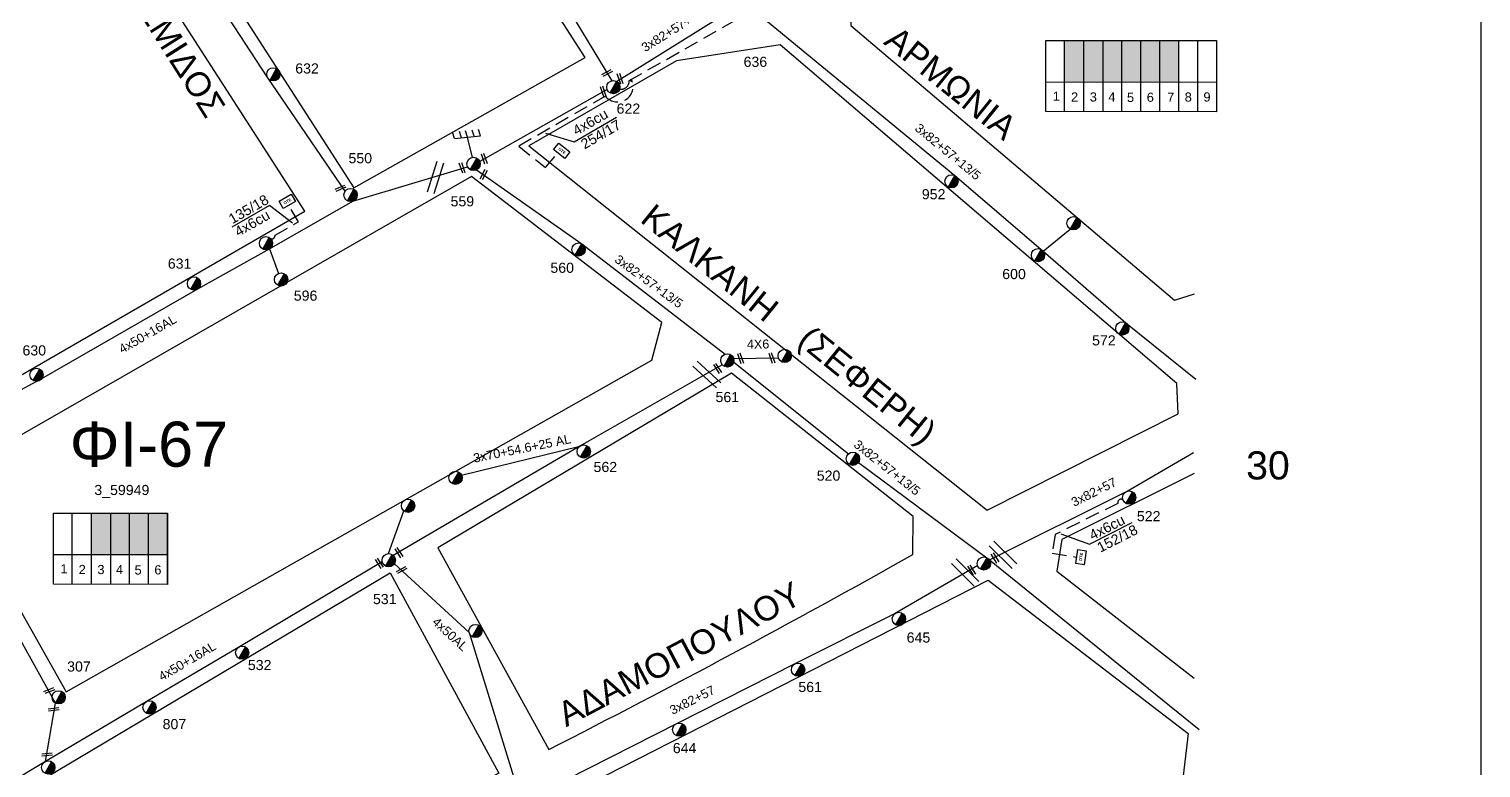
# Model space of a CAD drawing. Header units: millimetres. Extents: x 1421 to 7547, y 822 to 1863.
# Drawn here: x 7289 to 7547, y 1308.7 to 1440 of the extents above; entities that cross this region are included whole.
import ezdxf
from ezdxf.enums import TextEntityAlignment as Align

# ---------------------------------------------------------------- set-up
doc = ezdxf.new("R2010")
doc.units = ezdxf.units.MM
doc.linetypes.add('DASHED', pattern=[19.05, 12.7, -6.35])
doc.layers.get('0').update_dxf_attribs({"lineweight": 30})
for name, color, linetype, lineweight in [('3x50+35+13_5', 7, 'Continuous', 30), ('3x50+35+16_5', 7, 'Continuous', 30), ('3x82+57', 7, 'Continuous', 30), ('3x82+57+13_5', 7, 'Continuous', 30), ('4x50+13_5', 7, 'Continuous', 30), ('4x50AL', 7, 'Continuous', 30), ('Pillar OTE', 7, 'Continuous', 30), ('TEXT_ΚΑΛΩΔΙΩΝ', 7, 'Continuous', 30), ('Άγνωστα', 7, 'Continuous', 30), ('Άγνωστο εναέριο καλώδιο', 7, 'Continuous', 30), ('Γυμνά εναέρια ΧΤ και ΦΟΠ (3Φ)   4x50+16AL', 7, 'Continuous', 30), ('Επιγραφές - Σχήματα', 7, 'Continuous', 30), ('Καλώδια ΧΤ   3x150+50CU', 7, 'DASHED', 30), ('Καλώδια ΧΤ   3x150+70AL', 7, 'DASHED', 30), ('Μηχανική τομή', 7, 'Continuous', 30), ('Στύλος ΦΜ', 7, 'Continuous', 30), ('Στύλος ΦΜ @ 1', 7, 'Continuous', 30), ('ΣΥΝ.ΚΑΛ4Χ6', 7, 'YPARXSK3X70+54', 30), ('Συνεστραμμένα ΧΤ   3x70+54.6+25 AL', 7, 'SYN_LINE', 30), ('Τομή', 7, 'Continuous', 30), ('Υπόβαθρο ΔΕΗ', 7, 'Continuous', 30), ('Υπόγεια Καλώδια Δικτύου ΧΤ  4x6', 7, 'DASHED', 30)]:
    doc.layers.add(name, color=color, linetype=linetype, lineweight=lineweight)
doc.layers.add('Υπόγεια καλώδια Παροχών ΧΤ   4x50AL', color=7, linetype='DASHED')
doc.styles.add('arial', font='arial.ttf')
doc.styles.get("Standard").update_dxf_attribs({"font": 'arial.ttf'})
doc.linetypes.add('SYN_LINE', pattern='A,0.5,-0.0001,["/\\/\\/\\/",Standard,S=0.1,R=0,X=0,Y=-0.05],-0.25', length=0.7501)
doc.linetypes.add('YPARXSK3X70+54', pattern='A,2.5,[131,ltypeshp.shx,S=1,R=0,X=-9e-10,Y=0],-1e-11,[131,ltypeshp.shx,S=-1,R=180,X=2,Y=0],-4.1,[131,ltypeshp.shx,S=1,R=0,X=-0.1,Y=0],-1.9,2,0', length=10.5)
doc.dimstyles.new('ISO-25', dxfattribs={"dimtxt": 2.5, "dimasz": 2.5, "dimexe": 1.25, "dimexo": 0.625, "dimtad": 1, "dimtxsty": 'Standard', "dimcen": 2.5, "dimadec": 0, "dimazin": 0, "dimtfac": 1, "dimtmove": 0, "dimatfit": 3, "dimfxl": 1, "dimarcsym": 0})

# ---------------------------------------------------------------- blocks, each defined once
blk = doc.blocks.new('ΥΠΑΡΧΩΝ ΤΣΙΜΕΝΤΕΝΙΟΣ ΣΤΥΛΟΣ')
at = {"layer": 'Στύλος ΦΜ'}
blk.add_hatch(color=7, dxfattribs=at).paths.add_polyline_path([(-1.29, -2.28, 0.574793), (2.62, 0, 0.268822), (1.3, 2.27)])
at = {"layer": 'Στύλος ΦΜ', "color": 7}
blk.add_line((-1.29, -2.28), (1.3, 2.27), dxfattribs=at)
blk.add_circle((0, 0), 2.62, dxfattribs=at)
at = {"layer": 'Στύλος ΦΜ', "flags": 4}
for tag, p in [('ΑΡΙΘΜΟΣ', (-4.68, 8.05)), ('ΤΥΠΟΣ', (-4.91, 3.03))]:
    blk.add_attdef(tag, p, '', height=4, dxfattribs=at)
blk = doc.blocks.new('ΤΟΜΗ')
at = {"layer": 'Τομή', "lineweight": -3, "ltscale": 40}
for p, q in [((-11.4, 1.1), (11.4, 1.1)), ((11.4, -3.6), (-11.4, -3.6))]:
    blk.add_line(p, q, dxfattribs=at)
blk = doc.blocks.new('ΜΗΧΑΝΙΚΗ ΤΟΜΗ')
at = {"layer": 'Μηχανική τομή', "lineweight": -3, "ltscale": 40}
for p, q in [((-3.8, 1.2), (3.8, 1.2)), ((3.8, -0.4), (-3.8, -0.4))]:
    blk.add_line(p, q, dxfattribs=at)
blk = doc.blocks.new('A$C4BA07827')
at = {"lineweight": -3}
for p, q in [((0, 4.84), (2.52, 2.11)), ((4.43, 3.45), (0.61, 0.78)), ((3.41, 2.74), (4.26, 1.96)), ((4.43, 3.45), (5.28, 2.68)), ((0.61, 0.78), (1.46, 0)), ((1.55, 1.43), (2.39, 0.66)), ((2.52, 2.11), (3.36, 1.34))]:
    blk.add_line(p, q, dxfattribs=at)
blk = doc.blocks.new('PILLAR ΟΤΕ')
at = {"layer": 'Pillar OTE', "ltscale": 40}
blk.add_lwpolyline([(-3.31, 2.02), (3.39, 2.02), (3.39, -1.99), (-3.31, -1.99)], close=True, dxfattribs=at)
at = {"layer": 'Pillar OTE', "insert": (-1.81, 0.71), "char_height": 1.3575, "width": 109.961, "attachment_point": 1}
blk.add_mtext('{\\fArial|b1|i0|c161|p34;OTE}', dxfattribs=at)

msp = doc.modelspace()

# ---------------------------------------------------------------- hatches: boundary and pattern name
at = {"layer": 'Pillar OTE', "ltscale": 40}
h = msp.add_hatch(color=256, dxfattribs=at)
h.dxf.hatch_style = 1
h.paths.add_polyline_path([(7395.64, 1430.88), (7396.24, 1430.46), (7396.18, 1431.2)])
at = {"layer": 'Γυμνά εναέρια ΧΤ και ΦΟΠ (3Φ)   4x50+16AL', "lineweight": -2, "ltscale": 0.2}
h = msp.add_hatch(color=30, dxfattribs=at)
h.dxf.hatch_style = 1
h.paths.add_polyline_path([(7476.42, 1438.01), (7472.98, 1438.01), (7472.98, 1430.65), (7476.42, 1430.64)])
h = msp.add_hatch(color=27, dxfattribs=at)
h.dxf.hatch_style = 1
h.paths.add_polyline_path([(7479.86, 1438.01), (7476.42, 1438.01), (7476.42, 1430.64), (7479.86, 1430.64)])
h = msp.add_hatch(color=1, dxfattribs=at)
h.dxf.hatch_style = 1
h.paths.add_polyline_path([(7483.16, 1438.01), (7479.86, 1438.01), (7479.86, 1430.64), (7483.16, 1430.64)])
h = msp.add_hatch(color=6, dxfattribs=at)
h.dxf.hatch_style = 1
h.paths.add_polyline_path([(7486.55, 1438), (7483.16, 1438.01), (7483.16, 1430.64), (7486.55, 1430.63)])
h = msp.add_hatch(color=133, dxfattribs=at)
h.dxf.hatch_style = 1
h.paths.add_polyline_path([(7489.94, 1438), (7486.55, 1438), (7486.55, 1430.63), (7489.94, 1430.63)])
h = msp.add_hatch(color=5, dxfattribs=at)
h.dxf.hatch_style = 1
h.paths.add_polyline_path([(7493.28, 1438), (7489.94, 1438), (7489.94, 1430.63), (7493.28, 1430.63)])
at = {"layer": 'Καλώδια ΧΤ   3x150+50CU', "linetype": 'DASHED', "lineweight": -3, "ltscale": 0.2}
h = msp.add_hatch(color=1, dxfattribs=at)
h.dxf.hatch_style = 1
h.paths.add_polyline_path([(7300.06, 1346.65), (7303.5, 1346.64), (7303.5, 1354.01), (7300.06, 1354.01)])
h = msp.add_hatch(color=2, dxfattribs=at)
h.dxf.hatch_style = 1
h.paths.add_polyline_path([(7306.8, 1354.01), (7303.5, 1354.01), (7303.5, 1346.64), (7306.8, 1346.64)])
h = msp.add_hatch(color=133, dxfattribs=at)
h.dxf.hatch_style = 1
h.paths.add_polyline_path([(7310.18, 1346.64), (7310.18, 1354.01), (7306.8, 1354.01), (7306.8, 1346.64)])
h = msp.add_hatch(color=30, dxfattribs=at)
h.dxf.hatch_style = 1
h.paths.add_polyline_path([(7313.58, 1354.01), (7310.18, 1354.01), (7310.18, 1346.64), (7313.58, 1346.63)])

# ---------------------------------------------------------------- linework, layer by layer
at = {"linetype": 'Continuous', "lineweight": -3, "ltscale": 0.2}
msp.add_lwpolyline([(5474.15, 1851.64), (7546.99, 1855.83), (7546.99, 826.44), (5474.15, 822.25)], close=True, dxfattribs=at)
at = {"layer": '3x50+35+13_5', "color": 30, "lineweight": -3, "ltscale": 0.2}
msp.add_lwpolyline([(7329.79, 1529.23), (7348.28, 1500.99), (7367.36, 1471.39), (7381.92, 1448.38), (7392.53, 1430.86)], dxfattribs=at)
at = {"layer": '3x50+35+16_5', "color": 133, "lineweight": -3, "ltscale": 0.2}
msp.add_lwpolyline([(7345.14, 1411.21), (7331.28, 1431.55), (7312.75, 1460.01), (7291.5, 1484.55)], dxfattribs=at)
at = {"layer": '3x82+57', "color": 85, "lineweight": -3, "ltscale": 0.2}
for points in [[(7459.64, 1345.72), (7484.09, 1357.89), (7495.88, 1364.78)], [(7457.55, 1344.68), (7442.79, 1336.1), (7425.03, 1327.2), (7404.13, 1316.63), (7376.48, 1302.6), (7342.74, 1285.43), (7320.94, 1273.8)]]:
    msp.add_lwpolyline(points, dxfattribs=at)
at = {"layer": '3x82+57+13_5', "color": 1, "linetype": 'Continuous', "lineweight": -3, "ltscale": 0.2}
for points in [[(7393.38, 1430.74), (7415.5, 1444.55)], [(7391.7, 1429.3), (7369.05, 1416.51)], [(7368.51, 1415.03), (7387.2, 1401.88), (7412.68, 1382.26)], [(7414.19, 1380.82), (7434.59, 1364.54)], [(7436.34, 1362.98), (7459.64, 1345.72), (7496.93, 1315.57)]]:
    msp.add_lwpolyline(points, dxfattribs=at)
at = {"layer": '3x82+57+13_5', "color": 133, "linetype": 'Continuous', "lineweight": -3, "ltscale": 0.2}
msp.add_lwpolyline([(7417.56, 1443.6), (7453.48, 1414.01), (7469.18, 1400.59), (7483.85, 1387.85), (7496.3, 1377.83)], dxfattribs=at)
at = {"layer": '4x50+13_5', "color": 2, "lineweight": -3, "ltscale": 0.2}
for points in [[(7293.64, 1320.25), (7293.64, 1320.25), (7280.68, 1343.56), (7269.58, 1364.85)], [(7291.86, 1309.87), (7293.64, 1320.25)]]:
    msp.add_lwpolyline(points, dxfattribs=at)
at = {"layer": '4x50AL', "color": 2, "lineweight": -3, "ltscale": 0.2}
msp.add_lwpolyline([(7353.89, 1345.02), (7367.16, 1332.8), (7376.48, 1302.6)], dxfattribs=at)
at = {"layer": 'Pillar OTE', "ltscale": 40}
for points in [[(7469.66, 1425.37), (7469.66, 1438.01), (7499.99, 1438), (7499.99, 1425.34), (7469.66, 1425.37)], [(7472.98, 1425.36), (7472.98, 1438.01)], [(7476.42, 1425.36), (7476.42, 1438.01)], [(7479.86, 1425.36), (7479.86, 1438.01)], [(7483.16, 1425.35), (7483.16, 1438.01)], [(7486.55, 1425.35), (7486.55, 1438)], [(7489.94, 1425.35), (7489.94, 1438)], [(7493.28, 1425.34), (7493.28, 1438)], [(7496.67, 1425.34), (7496.67, 1438)], [(7469.66, 1430.65), (7499.99, 1430.62)]]:
    msp.add_lwpolyline(points, dxfattribs=at)
at = {"layer": 'Pillar OTE', "lineweight": -3, "ltscale": 40}
for points in [[(7293.29, 1341.37), (7293.29, 1354.01), (7313.58, 1354.01), (7313.58, 1341.35), (7293.29, 1341.37)], [(7296.62, 1341.37), (7296.62, 1354.01)], [(7300.06, 1341.36), (7300.06, 1354.01)], [(7303.5, 1341.36), (7303.5, 1354.01)], [(7306.8, 1341.36), (7306.8, 1354.01)], [(7310.18, 1341.35), (7310.18, 1354.01)], [(7313.58, 1341.35), (7313.58, 1354.01)], [(7293.29, 1346.65), (7313.58, 1346.63)]]:
    msp.add_lwpolyline(points, dxfattribs=at)
at = {"layer": 'Άγνωστα', "color": 7, "linetype": 'SYN_LINE', "lineweight": -3, "ltscale": 10}
msp.add_lwpolyline([(7469.18, 1400.59), (7474.01, 1404.5)], dxfattribs=at)
at = {"layer": 'Άγνωστο εναέριο καλώδιο', "color": 2, "lineweight": -3, "ltscale": 0.2}
msp.add_lwpolyline([(7352.83, 1346.83), (7355.55, 1354.43)], dxfattribs=at)
at = {"layer": 'Γυμνά εναέρια ΧΤ και ΦΟΠ (3Φ)   4x50+16AL', "color": 133, "lineweight": -3, "ltscale": 0.2}
for points in [[(7270.08, 1366.53), (7291.26, 1377.93), (7318.96, 1393.87), (7331.68, 1400.97), (7346.51, 1409.44), (7366.89, 1415.58)], [(7331.68, 1400.97), (7333.28, 1396.6)]]:
    msp.add_lwpolyline(points, dxfattribs=at)
at = {"layer": 'Γυμνά εναέρια ΧΤ και ΦΟΠ (3Φ)   4x50+16AL', "color": 2, "lineweight": -3, "ltscale": 0.2}
for points in [[(7412.16, 1380.39), (7386.84, 1365.9), (7353.68, 1346.49)], [(7351.74, 1345.32), (7326.05, 1330.09), (7309.75, 1320.49), (7291.86, 1309.87), (7259.53, 1290.41)]]:
    msp.add_lwpolyline(points, dxfattribs=at)
at = {"layer": 'Καλώδια ΧΤ   3x150+50CU', "color": 30, "lineweight": -3, "ltscale": 0.2}
msp.add_lwpolyline([(7396.27, 1430.46, -0.791519), (7391.39, 1428.13), (7375.99, 1419.23), (7380.77, 1415.45), (7382.95, 1418.01)], format="xyb", dxfattribs=at)
at = {"layer": 'Καλώδια ΧΤ   3x150+70AL', "color": 30, "lineweight": -3, "ltscale": 0.2}
msp.add_lwpolyline([(7395.64, 1430.88), (7414.82, 1441.8)], dxfattribs=at)
msp.add_arc((7394.12, 1430.86), 1.52, 262.3855, 0.9629, dxfattribs=at)
at = {"layer": 'ΣΥΝ.ΚΑΛ4Χ6', "color": 1, "linetype": 'SYN_LINE', "lineweight": -3, "ltscale": 20}
msp.add_lwpolyline([(7414.2, 1381.46), (7422.13, 1381.61)], dxfattribs=at)
at = {"layer": 'Συνεστραμμένα ΧΤ   3x70+54.6+25 AL', "color": 2, "lineweight": -3, "ltscale": 20}
msp.add_lwpolyline([(7365.83, 1360.77), (7386.84, 1365.9)], dxfattribs=at)
at = {"layer": 'Υπόβαθρο ΔΕΗ', "lineweight": -3, "ltscale": 0.2}
for points in [[(7346.69, 1411.83), (7387.82, 1435.01), (7328.3, 1527.52), (7322.06, 1521.94), (7302.04, 1481.23), (7346.69, 1411.83)], [(7337.96, 1407.68), (7300.71, 1465.57), (7294.39, 1465.52), (7251.97, 1378.62), (7271.28, 1369.14), (7337.96, 1407.68)], [(7434.82, 1454.63), (7435.02, 1440.67), (7492.54, 1391.83), (7496.08, 1392.96)], [(7377.8, 1419.27), (7459.26, 1354.54), (7493.16, 1371.63), (7492.93, 1377.03), (7422.42, 1437.23), (7404.02, 1434.41), (7377.8, 1419.27)], [(7385.82, 1420.02), (7393.35, 1424.37)], [(7401.41, 1387.86), (7367.58, 1413.83), (7274.13, 1360.22), (7295.55, 1322.26), (7399.62, 1381.21), (7401.41, 1387.86)], [(7446.02, 1346.63), (7446.11, 1353.38), (7413.77, 1378.89), (7361.6, 1347.81), (7381.35, 1312.01)], [(7496.02, 1361.04), (7472.53, 1349.31), (7471.62, 1343.7), (7496.02, 1324.7)], [(7267.13, 1278.68), (7262.08, 1289.28), (7353.15, 1343.42), (7372.45, 1307.79), (7311.63, 1275.11)], [(7494.93, 1314.84), (7493.83, 1305.28), (7404.1, 1269.56), (7385.93, 1304.58), (7459.44, 1342.12), (7494.93, 1314.84)]]:
    msp.add_lwpolyline(points, dxfattribs=at)
msp.add_arc((6582.65, 2881.65), 1761.16, 296.9689, 299.35546, dxfattribs=at)
at = {"layer": 'Υπόγεια Καλώδια Δικτύου ΧΤ  4x6', "color": 133, "linetype": 'DASHED', "lineweight": -2, "ltscale": 0.2}
msp.add_lwpolyline([(7331.96, 1402.74, 0.46433), (7332.68, 1403.41), (7336.83, 1405.8), (7335.14, 1408.72)], format="xyb", dxfattribs=at)
at = {"layer": 'Υπόγεια Καλώδια Δικτύου ΧΤ  4x6', "color": 85, "linetype": 'DASHED', "lineweight": -2, "ltscale": 0.2}
msp.add_lwpolyline([(7483.35, 1356.4, 0.648916), (7482.45, 1355.74), (7471.33, 1350.19), (7470.8, 1346.89), (7475.04, 1346.2)], format="xyb", dxfattribs=at)

# ---------------------------------------------------------------- block references
at = {"layer": 'Pillar OTE', "xscale": 0.375, "yscale": 0.375, "zscale": 0.375}
for p, rotation in [((7383.63, 1418.42), 321.5297329600995), ((7334.84, 1409.39), 30), ((7475.91, 1346.18), 81)]:
    msp.add_blockref('PILLAR ΟΤΕ', p, dxfattribs=dict(at, rotation=rotation))
at = {"layer": 'Μηχανική τομή', "lineweight": -3}
for p, xscale, yscale, zscale, rotation in [((7391.65, 1432.32), 0.2499999999999187, 0.2499999999999187, 0.2499999999999187, 208.1534994108095), ((7393.91, 1431.19), 0.2499999999999187, 0.2499999999999187, 0.2499999999999187, 289.001035082661), ((7390.9, 1428.93), 0.2499999999999187, 0.2499999999999187, 0.2499999999999187, 289.001035082661), ((7369.77, 1416.96), 0.2499999999999187, 0.2499999999999187, 0.2499999999999187, 289.001035082661), ((7365.83, 1415.34), 0.2499999999999188, 0.2499999999999188, 0.2499999999999188, 289.001035082661), ((7369.68, 1414.22), 0.2499999999999188, 0.2499999999999188, 0.2499999999999188, 242.635181038039), ((7344.26, 1411.85), 0.2499999999999188, 0.2499999999999188, 0.2499999999999188, 203.3763571117299), ((7411.41, 1379.76), 0.2499999999999187, 0.2499999999999187, 0.2499999999999187, 122.731235795606), ((7415.32, 1381.48), 0.2499999999999187, 0.2499999999999187, 0.2499999999999187, 289.001035082661), ((7420.89, 1381.54), 0.2499999999999187, 0.2499999999999187, 0.2499999999999187, 289.001035082661), ((7354.77, 1347.05), 0.2499999999999187, 0.2499999999999187, 0.2499999999999187, 122.731235795606), ((7351.28, 1345.15), 0.2499999999999187, 0.2499999999999187, 0.2499999999999187, 122.731235795606), ((7355.22, 1343.8), 0.2499999999999187, 0.2499999999999187, 0.2499999999999187, 28.48961670616309), ((7456.57, 1343.93), 0.2499999999999187, 0.2499999999999187, 0.2499999999999187, 122.731235795606), ((7460.71, 1346.08), 0.2499999999999187, 0.2499999999999187, 0.2499999999999187, 122.731235795606), ((7292.6, 1322.37), 0.2499999999999189, 0.2499999999999189, 0.2499999999999189, 20.94190144191007), ((7293.36, 1319.03), 0.2499999999999189, 0.2499999999999189, 0.2499999999999189, 6.214272271777362), ((7292.18, 1311), 0.249999999999919, 0.249999999999919, 0.249999999999919, 6.214272271777362)]:
    msp.add_blockref('ΜΗΧΑΝΙΚΗ ΤΟΜΗ', p, dxfattribs=dict(at, xscale=xscale, yscale=yscale, zscale=zscale, rotation=rotation))
at = {"layer": 'Στύλος ΦΜ @ 1', "lineweight": -3, "ltscale": 40}
ref = msp.add_blockref('ΥΠΑΡΧΩΝ ΤΣΙΜΕΝΤΕΝΙΟΣ ΣΤΥΛΟΣ', (7416.67, 1444.37), dxfattribs=dict(at, xscale=0.4499999999998181, yscale=0.4499999999998181, zscale=0.4499999999998181))
ref.add_attrib('ΤΥΠΟΣ', '636', (7415.95, 1433.32), dxfattribs={"layer": 'Στύλος ΦΜ', "height": 1.8, "flags": 4})
ref = msp.add_blockref('ΥΠΑΡΧΩΝ ΤΣΙΜΕΝΤΕΝΙΟΣ ΣΤΥΛΟΣ', (7332.37, 1431.99), dxfattribs=dict(at, xscale=0.4499999999998181, yscale=0.4499999999998181, zscale=0.4499999999998181))
ref.add_attrib('ΤΥΠΟΣ', '632', (7336.27, 1432.14), dxfattribs={"layer": 'Στύλος ΦΜ', "height": 1.8, "flags": 4})
ref = msp.add_blockref('ΥΠΑΡΧΩΝ ΤΣΙΜΕΝΤΕΝΙΟΣ ΣΤΥΛΟΣ', (7392.8, 1429.72), dxfattribs=dict(at, xscale=0.4499999999998181, yscale=0.4499999999998181, zscale=0.4499999999998181))
ref.add_attrib('ΤΥΠΟΣ', '622', (7393.38, 1425), dxfattribs={"layer": 'Στύλος ΦΜ', "height": 1.8, "flags": 4})
ref = msp.add_blockref('ΥΠΑΡΧΩΝ ΤΣΙΜΕΝΤΕΝΙΟΣ ΣΤΥΛΟΣ', (7346.11, 1410.55), dxfattribs=dict(at, xscale=0.4499999999998181, yscale=0.4499999999998181, zscale=0.4499999999998181))
ref.add_attrib('ΤΥΠΟΣ', '550', (7345.73, 1416.19), dxfattribs={"layer": 'Στύλος ΦΜ', "height": 1.8, "flags": 4})
ref = msp.add_blockref('ΥΠΑΡΧΩΝ ΤΣΙΜΕΝΤΕΝΙΟΣ ΣΤΥΛΟΣ', (7367.96, 1416.07), dxfattribs=dict(at, xscale=0.4499999999998181, yscale=0.4499999999998181, zscale=0.4499999999998181))
ref.add_attrib('ΤΥΠΟΣ', '559', (7363.87, 1408.53), dxfattribs={"layer": 'Στύλος ΦΜ', "height": 1.8, "flags": 4})
ref = msp.add_blockref('ΥΠΑΡΧΩΝ ΤΣΙΜΕΝΤΕΝΙΟΣ ΣΤΥΛΟΣ', (7452.9, 1412.98), dxfattribs=dict(at, xscale=0.4499999999998181, yscale=0.4499999999998181, zscale=0.4499999999998181))
ref.add_attrib('ΤΥΠΟΣ', '952', (7447.62, 1409.79), dxfattribs={"layer": 'Στύλος ΦΜ', "height": 1.8, "flags": 4})
at = {"layer": 'Στύλος ΦΜ @ 1', "lineweight": -3, "ltscale": 40, "xscale": 0.4499999999998181, "yscale": 0.4499999999998181, "zscale": 0.4499999999998181}
for p in [(7474.59, 1405.53), (7331.07, 1401.97), (7423.26, 1381.95), (7364.76, 1360.28), (7356.32, 1355.32), (7458.66, 1345.06), (7368.31, 1333.06)]:
    msp.add_blockref('ΥΠΑΡΧΩΝ ΤΣΙΜΕΝΤΕΝΙΟΣ ΣΤΥΛΟΣ', p, dxfattribs=at)
at = {"layer": 'Στύλος ΦΜ @ 1', "lineweight": -3, "ltscale": 40}
ref = msp.add_blockref('ΥΠΑΡΧΩΝ ΤΣΙΜΕΝΤΕΝΙΟΣ ΣΤΥΛΟΣ', (7386.62, 1400.86), dxfattribs=dict(at, xscale=0.4499999999998181, yscale=0.4499999999998181, zscale=0.4499999999998181))
ref.add_attrib('ΤΥΠΟΣ', '560', (7381.61, 1396.71), dxfattribs={"layer": 'Στύλος ΦΜ', "height": 1.8, "flags": 4})
ref = msp.add_blockref('ΥΠΑΡΧΩΝ ΤΣΙΜΕΝΤΕΝΙΟΣ ΣΤΥΛΟΣ', (7318.27, 1394.83), dxfattribs=dict(at, xscale=0.4499999999998181, yscale=0.4499999999998181, zscale=0.4499999999998181))
ref.add_attrib('ΤΥΠΟΣ', '631', (7313.62, 1397.46), dxfattribs={"layer": 'Στύλος ΦΜ', "height": 1.8, "flags": 4})
ref = msp.add_blockref('ΥΠΑΡΧΩΝ ΤΣΙΜΕΝΤΕΝΙΟΣ ΣΤΥΛΟΣ', (7468.27, 1399.85), dxfattribs=dict(at, xscale=0.4499999999998181, yscale=0.4499999999998181, zscale=0.4499999999998181))
ref.add_attrib('ΤΥΠΟΣ', '600', (7461.91, 1395.6), dxfattribs={"layer": 'Στύλος ΦΜ', "height": 1.8, "flags": 4})
ref = msp.add_blockref('ΥΠΑΡΧΩΝ ΤΣΙΜΕΝΤΕΝΙΟΣ ΣΤΥΛΟΣ', (7333.75, 1395.52), dxfattribs=dict(at, xscale=0.4499999999998181, yscale=0.4499999999998181, zscale=0.4499999999998181))
ref.add_attrib('ΤΥΠΟΣ', '596', (7336.01, 1391.76), dxfattribs={"layer": 'Στύλος ΦΜ', "height": 1.8, "flags": 4})
ref = msp.add_blockref('ΥΠΑΡΧΩΝ ΤΣΙΜΕΝΤΕΝΙΟΣ ΣΤΥΛΟΣ', (7483.26, 1386.83), dxfattribs=dict(at, xscale=0.4499999999998181, yscale=0.4499999999998181, zscale=0.4499999999998181))
ref.add_attrib('ΤΥΠΟΣ', '572', (7477.88, 1383.81), dxfattribs={"layer": 'Στύλος ΦΜ', "height": 1.8, "flags": 4})
ref = msp.add_blockref('ΥΠΑΡΧΩΝ ΤΣΙΜΕΝΤΕΝΙΟΣ ΣΤΥΛΟΣ', (7290.28, 1378.58), dxfattribs=dict(at, xscale=0.4499999999998181, yscale=0.4499999999998181, zscale=0.4499999999998181))
ref.add_attrib('ΤΥΠΟΣ', '630', (7287.79, 1382.03), dxfattribs={"layer": 'Στύλος ΦΜ', "height": 1.8, "flags": 4})
ref = msp.add_blockref('ΥΠΑΡΧΩΝ ΤΣΙΜΕΝΤΕΝΙΟΣ ΣΤΥΛΟΣ', (7413.06, 1381.15), dxfattribs=dict(at, xscale=0.4499999999998181, yscale=0.4499999999998181, zscale=0.4499999999998181))
ref.add_attrib('ΤΥΠΟΣ', '561', (7410.96, 1373.74), dxfattribs={"layer": 'Στύλος ΦΜ', "height": 1.8, "flags": 4})
ref = msp.add_blockref('ΥΠΑΡΧΩΝ ΤΣΙΜΕΝΤΕΝΙΟΣ ΣΤΥΛΟΣ', (7387.54, 1364.95), dxfattribs=dict(at, xscale=0.4499999999998181, yscale=0.4499999999998181, zscale=0.4499999999998181))
ref.add_attrib('ΤΥΠΟΣ', '562', (7389.28, 1361.31), dxfattribs={"layer": 'Στύλος ΦΜ', "height": 1.8, "flags": 4})
ref = msp.add_blockref('ΥΠΑΡΧΩΝ ΤΣΙΜΕΝΤΕΝΙΟΣ ΣΤΥΛΟΣ', (7435.38, 1363.67), dxfattribs=dict(at, xscale=0.4499999999998181, yscale=0.4499999999998181, zscale=0.4499999999998181))
ref.add_attrib('ΤΥΠΟΣ', '520', (7428.95, 1359.77), dxfattribs={"layer": 'Στύλος ΦΜ', "height": 1.8, "flags": 4})
ref = msp.add_blockref('ΥΠΑΡΧΩΝ ΤΣΙΜΕΝΤΕΝΙΟΣ ΣΤΥΛΟΣ', (7484.47, 1356.77), dxfattribs=dict(at, xscale=0.4499999999998181, yscale=0.4499999999998181, zscale=0.4499999999998181))
ref.add_attrib('ΤΥΠΟΣ', '522', (7485.84, 1352.57), dxfattribs={"layer": 'Στύλος ΦΜ', "height": 1.8, "flags": 4})
ref = msp.add_blockref('ΥΠΑΡΧΩΝ ΤΣΙΜΕΝΤΕΝΙΟΣ ΣΤΥΛΟΣ', (7352.88, 1345.63), dxfattribs=dict(at, xscale=0.4499999999998181, yscale=0.4499999999998181, zscale=0.4499999999998181))
ref.add_attrib('ΤΥΠΟΣ', '531', (7350.08, 1337.83), dxfattribs={"layer": 'Στύλος ΦΜ', "height": 1.8, "flags": 4})
ref = msp.add_blockref('ΥΠΑΡΧΩΝ ΤΣΙΜΕΝΤΕΝΙΟΣ ΣΤΥΛΟΣ', (7443.55, 1335.2), dxfattribs=dict(at, xscale=0.4499999999998181, yscale=0.4499999999998181, zscale=0.4499999999998181))
ref.add_attrib('ΤΥΠΟΣ', '645', (7444.93, 1331), dxfattribs={"layer": 'Στύλος ΦΜ', "height": 1.8, "flags": 4})
ref = msp.add_blockref('ΥΠΑΡΧΩΝ ΤΣΙΜΕΝΤΕΝΙΟΣ ΣΤΥΛΟΣ', (7326.83, 1329.2), dxfattribs=dict(at, xscale=0.4499999999998181, yscale=0.4499999999998181, zscale=0.4499999999998181))
ref.add_attrib('ΤΥΠΟΣ', '532', (7327.85, 1326.11), dxfattribs={"layer": 'Στύλος ΦΜ', "height": 1.8, "flags": 4})
ref = msp.add_blockref('ΥΠΑΡΧΩΝ ΤΣΙΜΕΝΤΕΝΙΟΣ ΣΤΥΛΟΣ', (7294.22, 1321.27), dxfattribs=dict(at, xscale=0.4499999999998181, yscale=0.4499999999998181, zscale=0.4499999999998181))
ref.add_attrib('ΤΥΠΟΣ', '307', (7295.73, 1325.85), dxfattribs={"layer": 'Στύλος ΦΜ', "height": 1.8, "flags": 4})
ref = msp.add_blockref('ΥΠΑΡΧΩΝ ΤΣΙΜΕΝΤΕΝΙΟΣ ΣΤΥΛΟΣ', (7425.63, 1326.18), dxfattribs=dict(at, xscale=0.4499999999998181, yscale=0.4499999999998181, zscale=0.4499999999998181))
ref.add_attrib('ΤΥΠΟΣ', '561', (7425.68, 1322.21), dxfattribs={"layer": 'Στύλος ΦΜ', "height": 1.8, "flags": 4})
ref = msp.add_blockref('ΥΠΑΡΧΩΝ ΤΣΙΜΕΝΤΕΝΙΟΣ ΣΤΥΛΟΣ', (7310.36, 1319.48), dxfattribs=dict(at, xscale=0.4499999999998181, yscale=0.4499999999998181, zscale=0.4499999999998181))
ref.add_attrib('ΤΥΠΟΣ', '807', (7312.7, 1315.61), dxfattribs={"layer": 'Στύλος ΦΜ', "height": 1.8, "flags": 4})
ref = msp.add_blockref('ΥΠΑΡΧΩΝ ΤΣΙΜΕΝΤΕΝΙΟΣ ΣΤΥΛΟΣ', (7404.52, 1315.52), dxfattribs=dict(at, xscale=0.4499999999998181, yscale=0.4499999999998181, zscale=0.4499999999998181))
ref.add_attrib('ΤΥΠΟΣ', '644', (7403.37, 1311.35), dxfattribs={"layer": 'Στύλος ΦΜ', "height": 1.8, "flags": 4})
ref = msp.add_blockref('ΥΠΑΡΧΩΝ ΤΣΙΜΕΝΤΕΝΙΟΣ ΣΤΥΛΟΣ', (7292.38, 1308.81), dxfattribs=dict(at, xscale=0.4499999999998181, yscale=0.4499999999998181, zscale=0.4499999999998181))
ref.add_attrib('ΤΥΠΟΣ', '533', (7294.02, 1304.98), dxfattribs={"layer": 'Στύλος ΦΜ', "height": 1.8, "flags": 4})
at = {"layer": 'Τομή', "lineweight": -3}
for p, xscale, yscale, zscale, rotation in [((7361.5, 1413.57), 0.2499999999998872, 0.2499999999998872, 0.2499999999998872, 252.5268754058634), ((7409.64, 1378.88), 0.2499999999998872, 0.2499999999998872, 0.2499999999998872, 317.4854386314862), ((7462.27, 1346.82), 0.249999999999887, 0.249999999999887, 0.249999999999887, 315.0516132760889), ((7455.53, 1343.66), 0.2499999999998871, 0.2499999999998871, 0.2499999999998871, 315.0516132760889)]:
    msp.add_blockref('ΤΟΜΗ', p, dxfattribs=dict(at, xscale=xscale, yscale=yscale, zscale=zscale, rotation=rotation))
at = {"layer": 'Υπόβαθρο ΔΕΗ', "lineweight": -3, "ltscale": 0.2, "rotation": 150.8925043714904}
msp.add_blockref('A$C4BA07827', (7370.11, 1421.47), dxfattribs=at)

# ---------------------------------------------------------------- texts
at = {"linetype": 'Continuous', "lineweight": -3, "ltscale": 0.2}
msp.add_text('30', height=5, dxfattribs=at).set_placement((7505.25, 1359.99))
at = {"lineweight": -3, "ltscale": 40, "char_height": 4, "attachment_point": 1, "style": 'arial'}
for s, insert, width, rotation in [('{\\H1.083x;ΑΡΤΕΜΙΔΟΣ}', (7305.42, 1455.85), 77.9903, 302.2196), ('{\\H1.083x;ΑΡΜΩΝΙΑ}', (7443.38, 1440.87), 37.6004, 321.0217), ('{\\H1.083x;ΚΑΛΚΑΝΗ}', (7400.09, 1409.27), 73.0298, 321.0217), ('{\\H1.083x;(ΣΕΦΕΡΗ)}', (7428.02, 1387.6), 73.0298, 321.0217), ('{\\H1.083x;ΑΔΑΜΟΠΟΥΛΟΥ}', (7382.39, 1319.78), 73.0298, 27.7306)]:
    msp.add_mtext(s, dxfattribs=dict(at, insert=insert, width=width, rotation=rotation))
at = {"ltscale": 30, "char_height": 1.63, "width": 11.2573, "attachment_point": 1}
for s, insert in [('1', (7470.9, 1428.93)), ('2', (7474.14, 1428.79)), ('3', (7477.47, 1428.79)), ('4', (7480.77, 1428.79)), ('5', (7484.08, 1428.71)), ('6', (7487.6, 1428.74)), ('7', (7491.23, 1428.74)), ('8', (7494.34, 1428.77)), ('9', (7497.67, 1428.79))]:
    msp.add_mtext(s, dxfattribs=dict(at, insert=insert))
at = {"lineweight": -3, "ltscale": 30, "char_height": 1.63, "width": 11.2573, "attachment_point": 1}
for s, insert in [('1', (7294.54, 1344.93)), ('2', (7297.78, 1344.8)), ('3', (7301.11, 1344.8)), ('4', (7304.41, 1344.8)), ('5', (7307.71, 1344.72)), ('6', (7311.23, 1344.74))]:
    msp.add_mtext(s, dxfattribs=dict(at, insert=insert))
at = {"layer": 'TEXT_ΚΑΛΩΔΙΩΝ', "lineweight": -3, "ltscale": 0.2}
for s, rotation, p in [('3x82+57+13/5', 31.9813, (7404.08, 1440.37)), ('3x82+57+13/5', 320.5176, (7452.27, 1418.24)), ('3x82+57+13/5', 323.9921, (7399.13, 1395.2)), ('4x50+16AL', 29.9324, (7310.04, 1385.85)), ('4Χ6', 1.0576, (7418.52, 1384.04)), ('3x70+54.6+25 AL', 11.4513, (7376.59, 1365.5)), ('3x82+57+13/5', 321.5686, (7441.46, 1362.1)), ('3x82+57', 26.4552, (7478.19, 1357.75)), ('4x50AL', 317.3599, (7363.8, 1332.5)), ('4x50+16AL', 30.4925, (7317.06, 1327.7)), ('3x82+57', 26.8132, (7406.82, 1320.8))]:
    msp.add_text(s, height=1.6, rotation=rotation, dxfattribs=at).set_placement(p, align=Align.MIDDLE_CENTER)
at = {"layer": 'Υπόβαθρο ΔΕΗ', "lineweight": -3, "attachment_point": 1}
for s, width, heights, insert, char_height in [('ΦΙ-67', 30.8332, [0], (7296.16, 1370.26), 8), ('3_59949', 17.2548, [2.65], (7300.56, 1359.02), 1.8)]:
    msp.add_mtext_dynamic_manual_height_columns(s, width=width, gutter_width=12.5, heights=heights, dxfattribs=dict(at, insert=insert, char_height=char_height))
at = {"layer": 'Υπόγεια καλώδια Παροχών ΧΤ   4x50AL', "color": 7, "ltscale": 0.2, "char_height": 1.8, "attachment_point": 1}
for s, insert, rotation in [('4x6cu', (7385.35, 1422.62), 30), ('254/17', (7386.79, 1420.19), 30), ('135/18', (7324.19, 1406.89), 30), ('4x6cu', (7325.26, 1404.63), 30), ('4x6cu', (7477.13, 1350.75), 27), ('152/18', (7478.53, 1348.56), 27)]:
    msp.add_mtext_dynamic_manual_height_columns(s, width=1.8, gutter_width=12.5, heights=[0.118], dxfattribs=dict(at, insert=insert, rotation=rotation))

# ---------------------------------------------------------------- leaders
at = {"layer": 'Επιγραφές - Σχήματα', "lineweight": 0}
msp.add_leader([(7335.77, 1405.53), (7331.68, 1408.71), (7325.02, 1404.82)], dimstyle='ISO-25', override={"dimasz": 0.1, "dimgap": 0.625, "dimtad": 0}, dxfattribs=at)
at = {"layer": 'Υπόβαθρο ΔΕΗ', "lineweight": -3, "ltscale": 0.2}
for points, override in [([(7380.73, 1421.56), (7385.82, 1420.02)], {"dimasz": 1, "dimtad": 0}), ([(7472.35, 1350.33), (7477.44, 1348.47), (7485.01, 1352.34)], {"dimasz": 0.5, "dimgap": 0.625, "dimtad": 0})]:
    msp.add_leader(points, dimstyle='ISO-25', override=override, dxfattribs=at)

doc.saveas('drawing.dxf')
